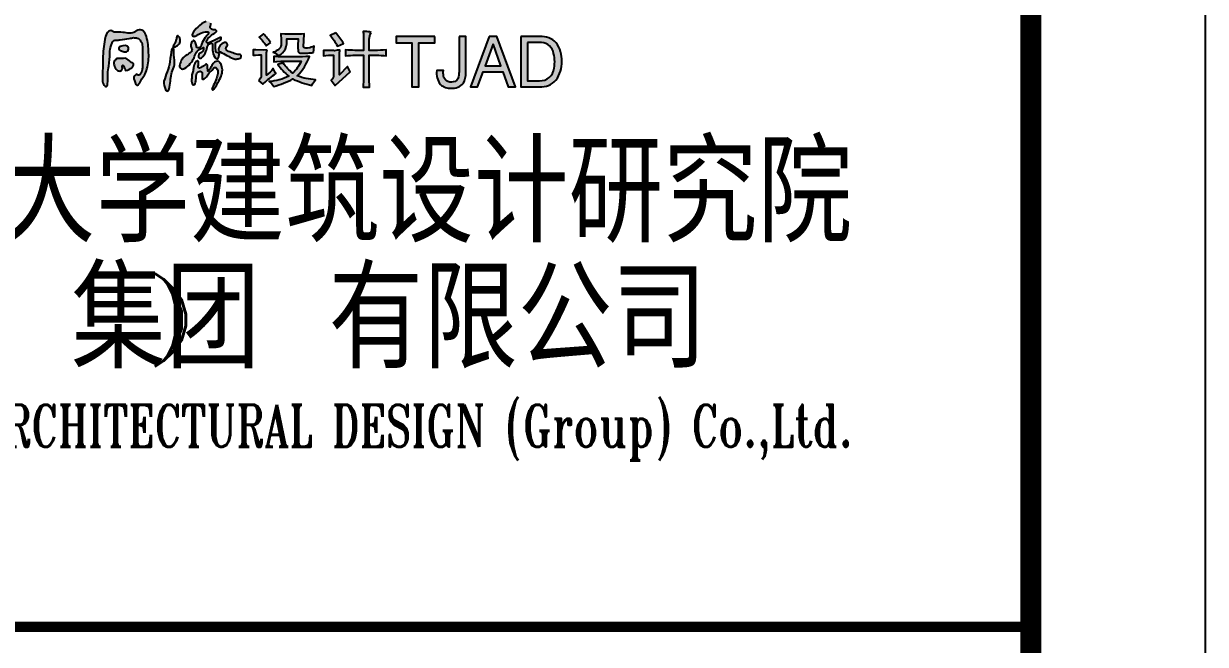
# Model space of a CAD drawing. Header units: millimetres. Extents: x 0 to 118900, y 0 to 84100.
# Drawn here: x 112134 to 118900, y 31299 to 34854 of the extents above; entities that cross this region are included whole.
import ezdxf
from ezdxf.enums import TextEntityAlignment as Align

# ---------------------------------------------------------------- set-up
doc = ezdxf.new("R2010")
doc.units = ezdxf.units.MM
doc.layers.add('图框', color=7, linetype='Continuous')
doc.styles.add('TKZ1_tjhts.shx', font='tjromant.shx', dxfattribs={"bigfont": 'tjhts.shx'})

# ---------------------------------------------------------------- blocks, each defined once
blk = doc.blocks.new('TJAD_TK_LOGO')
h = blk.add_hatch(color=256)
h.paths.add_polyline_path([(0.1087, -0.0549, 0.215782), (0.0955, -0.0527, 0.067417), (0.0878, -0.0572, -0.168397), (0.0723, -0.0608, -0.018722), (0.0557, -0.0587, 0.069135), (0.0371, -0.0584, -0.211583), (0.0322, -0.0571, 0.012327), (0.0271, -0.0542, 0.18165), (0.0227, -0.0546, 0.234564), (0.0145, -0.0607, 0.06939), (0.0092, -0.0773, 0.040114), (0.004, -0.1264, 0.00862), (0.0038, -0.1509, 0.034302), (0.0033, -0.1865, 0.240525), (0.0113, -0.1992, 0.151405), (0.014, -0.1995, 0.254247), (0.0165, -0.1924, 0.038225), (0.0174, -0.1663, -0.061608), (0.0194, -0.1463, 0.026815), (0.0223, -0.1127, -0.054652), (0.0257, -0.0929, -0.028262), (0.0289, -0.0835, -0.253686), (0.0385, -0.0789, 0.007206), (0.0489, -0.0782, -0.006599), (0.0729, -0.0746, 0.009999), (0.0841, -0.0723, -0.062381), (0.0934, -0.0735, -0.15567), (0.0993, -0.0771, -0.051163), (0.1052, -0.0853, -0.102101), (0.1065, -0.0911, -0.03095), (0.1072, -0.1291, 0.010088), (0.1069, -0.1503, -0.131285), (0.1038, -0.1627, -0.019629), (0.1006, -0.1683, -0.485137), (0.0962, -0.1696, 0.001583), (0.093, -0.1677, 0.165296), (0.0875, -0.1704, 0.24859), (0.0847, -0.1785, 0.066176), (0.0882, -0.1886, 0.038595), (0.0909, -0.1945, 0.378365), (0.0951, -0.1957, 0.077759), (0.1038, -0.1826, 0.016012), (0.1121, -0.17, 0.054651), (0.1183, -0.1552, 0.087206), (0.1231, -0.1116, 0.064902), (0.1173, -0.0684, 0.144064)])
h.paths.add_polyline_path([(0.0629, -0.0931), (0.0559, -0.0934), (0.0526, -0.0942), (0.0487, -0.0957), (0.0473, -0.0971), (0.0457, -0.0999, 0.333571), (0.0462, -0.1038, 0.045952), (0.0523, -0.1067, 0.064784), (0.0622, -0.1092, 0.210865), (0.0684, -0.1072, 0.127927), (0.0706, -0.102, 0.211886), (0.0696, -0.0958, 0.12013), (0.0674, -0.0941)], flags=17)
h.paths.add_polyline_path([(0.058, -0.146, -0.039434), (0.0609, -0.152, 0.054133), (0.0642, -0.1578, 0.123184), (0.0796, -0.1504, 0.140353), (0.0842, -0.1429, 0.284617), (0.0828, -0.1391, -0.012464), (0.0763, -0.135, 0.016141), (0.0639, -0.1258, -0.029736), (0.0406, -0.1269, -0.149024), (0.0367, -0.13, 0.190304), (0.0335, -0.134, 0.089845), (0.0332, -0.143, 0.171078), (0.0413, -0.1572, 0.249801), (0.0503, -0.1586, 0.378768), (0.055, -0.1529, 0.031236), (0.054, -0.1458), (0.0561, -0.1439)], flags=17)
h.paths.add_polyline_path([(0.1936, -0.0808, -0.130766), (0.1929, -0.0832, -0.049), (0.1889, -0.0904, 0.175351), (0.1867, -0.0955, 0.389375), (0.1886, -0.0971, 0.146359), (0.1966, -0.0935, 0.079034), (0.2024, -0.0886, 0.101244), (0.205, -0.0836, 0.132531), (0.2051, -0.0769, 0.067751), (0.2031, -0.0722, 0.050259), (0.1996, -0.0676, 0.454265), (0.198, -0.0678, 0.06765), (0.196, -0.0731, 0.007561)])
h.paths.add_polyline_path([(0.189, -0.104, 0.313541), (0.1862, -0.1002, 0.335576), (0.1832, -0.1018, 0.015792), (0.1784, -0.1349, -0.057755), (0.1712, -0.1608, 0.000363), (0.1628, -0.1859, 0.094511), (0.1671, -0.2072, 0.230423), (0.1705, -0.2113, 0.369117), (0.1764, -0.2058, 0.039319), (0.18, -0.1854, -0.109188), (0.1887, -0.1489, 0.00425), (0.1908, -0.1434, 0.032369), (0.1887, -0.118, -0.025515)])
h.paths.add_polyline_path([(0.251, -0.0452, 0.093827), (0.2363, -0.0633, 0.302072), (0.2373, -0.0679, 0.296548), (0.2444, -0.0681, 0.04254), (0.259, -0.0604, -0.129019), (0.2753, -0.0571, -0.117204), (0.2785, -0.0581, -0.328405), (0.2786, -0.0608, -0.051459), (0.2703, -0.0723, 0.085646), (0.2604, -0.09, 0.031903), (0.2597, -0.0932, -0.315533), (0.2562, -0.0979, -0.134544), (0.2509, -0.099, -0.408117), (0.2479, -0.0961, 0.035639), (0.2445, -0.0851, 0.084333), (0.2416, -0.0806, 0.358627), (0.239, -0.0802, 0.227473), (0.2329, -0.092, 0.148882), (0.235, -0.0994, -0.254787), (0.2358, -0.1059, -0.110418), (0.229, -0.1131, -0.032156), (0.2173, -0.1207, 0.122106), (0.2102, -0.1279, 0.074479), (0.2035, -0.1443, 0.233421), (0.2058, -0.152, 0.316166), (0.2167, -0.1523, 0.122903), (0.2315, -0.1397, 0.056501), (0.2413, -0.1246, -0.025506), (0.2474, -0.11, -0.174643), (0.2597, -0.1006, 0.004602), (0.2657, -0.0979, -0.251477), (0.2643, -0.107, -0.130218), (0.2586, -0.1116, 0.16089), (0.2539, -0.1165, 0.172735), (0.253, -0.123, 0.448793), (0.2607, -0.1246, 0.141971), (0.272, -0.1086, 0.057248), (0.2765, -0.0945, -0.334885), (0.2836, -0.0873, -0.076773), (0.2877, -0.0871, -0.545841), (0.2894, -0.0894, -0.008092), (0.2895, -0.1045, 0.139136), (0.2949, -0.1235, 0.144746), (0.301, -0.1277, 0.355116), (0.3041, -0.1263, 0.046986), (0.3064, -0.118, 0.052614), (0.3072, -0.1148, 0.237681), (0.3057, -0.1128, 0.025436), (0.3015, -0.1114, -0.354836), (0.298, -0.1075, -0.049448), (0.2968, -0.0935, -0.035628), (0.2969, -0.0883, -0.387964), (0.3001, -0.084, -0.009611), (0.3071, -0.0814, 0.187317), (0.3113, -0.0778, 0.232403), (0.3115, -0.0721, 0.143525), (0.3105, -0.0719, 0.022411), (0.2879, -0.0821, -0.00319), (0.2795, -0.086, -0.206179), (0.276, -0.0863, -0.165764), (0.2735, -0.0838, -0.217969), (0.274, -0.0802, -0.110096), (0.2841, -0.0684, -0.031862), (0.2964, -0.0594, 0.078929), (0.2994, -0.0567, 0.264707), (0.2996, -0.0548, 0.034215), (0.298, -0.0525, 0.174735), (0.2957, -0.0516, 0.001752), (0.2917, -0.0518, -0.177458), (0.2867, -0.0505, -0.140307), (0.2831, -0.0469, -0.275752), (0.2842, -0.0412, 0.167681), (0.2852, -0.035, 0.301407), (0.2787, -0.0302, 0.08311), (0.273, -0.0304, 0.130737)])
h.paths.add_polyline_path([(0.3265, -0.1185, 0.027579), (0.3434, -0.1267, 0.154526), (0.3537, -0.1275, 0.082415), (0.3631, -0.1246, 0.312986), (0.3634, -0.1187, 0.221824), (0.3602, -0.1161, 0.031656), (0.355, -0.1158, -0.00721), (0.3422, -0.1122, -0.071904), (0.3274, -0.106, -0.267193), (0.324, -0.1005, -0.023267), (0.3278, -0.0922, 0.395574), (0.3247, -0.0851, 0.188464), (0.3166, -0.0869, 0.051998), (0.3107, -0.0902, 0.108508), (0.3062, -0.0972, 0.200123), (0.3045, -0.1041, 0.191616), (0.3078, -0.1086, -0.01282)])
h.paths.add_polyline_path([(0.3061, -0.1345, 0.188222), (0.2987, -0.1344, 0.20573), (0.2909, -0.1393, 0.018376), (0.2852, -0.1492, -0.117409), (0.2773, -0.1592, -0.060927), (0.2765, -0.1465, 0.215117), (0.2745, -0.1419, 0.470033), (0.2699, -0.1433, -0.045545), (0.2616, -0.1486, -0.074224), (0.2553, -0.1514, -0.568137), (0.252, -0.1485, -0.07678), (0.2526, -0.1441, 0.100197), (0.2529, -0.1346, 0.387299), (0.2502, -0.1327, 0.118665), (0.2478, -0.1338, 0.185429), (0.2406, -0.1469, -0.018374), (0.2387, -0.1583, 0.026924), (0.2355, -0.1694, -0.013447), (0.2349, -0.18, 0.097057), (0.2361, -0.1921, 0.277047), (0.2398, -0.1951, 0.192921), (0.2429, -0.1932, 0.125735), (0.2464, -0.1796, -0.084178), (0.2486, -0.1648, -0.292454), (0.2566, -0.1598, -0.427415), (0.2627, -0.1662, -0.039723), (0.2621, -0.1773, 0.744354), (0.2674, -0.1794, 0.173973), (0.2753, -0.1721, -0.079593), (0.2831, -0.1615, 0.037997), (0.2923, -0.1518, -0.536451), (0.3002, -0.1519, -0.220641), (0.3027, -0.1657, -0.033334), (0.3, -0.1785, -0.02197), (0.2922, -0.1962, -0.036413), (0.288, -0.2042, 0.059035), (0.2879, -0.2046, 0.221247), (0.2894, -0.2077, 0.229092), (0.2907, -0.2079, 0.104052), (0.2938, -0.2056, 0.039622), (0.3034, -0.1893, 0.031663), (0.3116, -0.1728, 0.083922), (0.3151, -0.1559, 0.095464), (0.3114, -0.1418, 0.118136)])
h.paths.add_polyline_path([(0.4291, -0.0935), (0.4405, -0.0853, 0.028783), (0.4221, -0.0627), (0.4102, -0.0715, -0.06685)])
h.paths.add_polyline_path([(0.4215, -0.1047), (0.4022, -0.1042), (0.3969, -0.1036), (0.3948, -0.1036), (0.3948, -0.1181), (0.4007, -0.1176), (0.4092, -0.1169), (0.4158, -0.1168), (0.4158, -0.1709, -0.223037), (0.4102, -0.1829, -0.003297), (0.4095, -0.1842), (0.42, -0.1936, 0.201777), (0.4221, -0.1917, -0.033526), (0.4536, -0.1659, -0.02738), (0.4473, -0.1527, -0.067274), (0.4298, -0.1697, -0.004515), (0.43, -0.112, -0.051491), (0.4312, -0.1036)])
h.paths.add_polyline_path([(0.4681, -0.0776), (0.4676, -0.0915, -0.202539), (0.4614, -0.1024, -0.066868), (0.4473, -0.1105, -0.101276), (0.4613, -0.1193, 0.145344), (0.4788, -0.1017, 0.140249), (0.4824, -0.0753, -0.003162), (0.5118, -0.0753, -0.016144), (0.5113, -0.0906, 0.052901), (0.5122, -0.1087, 0.214665), (0.5146, -0.1118, 0.093296), (0.5153, -0.1118, 0.137117), (0.5238, -0.1126, 0.000424), (0.5373, -0.1123, 0.022294), (0.5517, -0.1112), (0.5538, -0.0948), (0.5502, -0.0961), (0.5458, -0.0974), (0.5419, -0.0985), (0.5363, -0.0994), (0.5323, -0.0995), (0.5266, -0.0985), (0.5261, -0.0963), (0.5266, -0.0805), (0.5279, -0.0627), (0.5208, -0.0631), (0.5109, -0.0633), (0.4981, -0.0633), (0.4859, -0.0633), (0.4771, -0.0632), (0.4669, -0.0627)])
h.paths.add_polyline_path([(0.5056, -0.1225, -0.002263), (0.4652, -0.1224, -0.028919), (0.4487, -0.1207), (0.4487, -0.1351), (0.4568, -0.134), (0.467, -0.1332, -0.001197), (0.5012, -0.1332, 0.000411), (0.5195, -0.1332, -0.117897), (0.4977, -0.1647, -0.081518), (0.4732, -0.1382), (0.4592, -0.142, 0.067412), (0.4873, -0.1722, -0.099344), (0.4368, -0.1867, -0.117302), (0.4487, -0.1993, 0.051291), (0.4985, -0.1798, 0.052048), (0.5475, -0.1968, -0.102524), (0.5573, -0.1817, -0.086164), (0.5097, -0.1716, 0.112398), (0.5412, -0.1212, -0.018709)])
h.paths.add_polyline_path([(0.6036, -0.1181), (0.6036, -0.1747, -0.094232), (0.598, -0.1829), (0.6085, -0.1968), (0.647, -0.1609), (0.64, -0.147), (0.619, -0.1691), (0.619, -0.1241, -0.058001), (0.6207, -0.1057, 0.319569), (0.6199, -0.1049, 0.045142), (0.6064, -0.1062, 0.020451), (0.5944, -0.1061, -0.034776), (0.5777, -0.1049), (0.5777, -0.1193, -0.030546)])
h.paths.add_polyline_path([(0.6099, -0.0601), (0.5952, -0.0664, -0.049542), (0.6141, -0.0941), (0.6302, -0.0872, 0.030356)])
h.paths.add_polyline_path([(0.6595, -0.1054, -0.019379), (0.6351, -0.1042), (0.6351, -0.1193, -0.02608), (0.6603, -0.1181), (0.682, -0.1181), (0.682, -0.1729, -0.021278), (0.6806, -0.2012), (0.6974, -0.2012, -0.017067), (0.6967, -0.1716), (0.6967, -0.1181), (0.7148, -0.1181, -0.024313), (0.7409, -0.1193), (0.7409, -0.1042, -0.018656), (0.7103, -0.1055), (0.6967, -0.1055), (0.6967, -0.0765, -0.143011), (0.7016, -0.0589, 0.162811), (0.697, -0.0572, 0.035376), (0.6847, -0.0564, 0.004148), (0.6806, -0.0564, -0.046173), (0.6819, -0.0675, -0.00345), (0.682, -0.1055, -0.001359)])
h.paths.add_polyline_path([(0.7665, -0.0695), (0.7665, -0.0854), (0.8078, -0.0854), (0.8078, -0.2004), (0.8257, -0.2004), (0.8257, -0.0854), (0.867, -0.0854), (0.867, -0.0695)])
h.paths.add_polyline_path([(0.9301, -0.1569, -0.040499), (0.9291, -0.1744, -0.3078), (0.915, -0.1875, -0.189438), (0.8973, -0.1845, -0.186489), (0.89, -0.1721, -0.07743), (0.8894, -0.158), (0.8723, -0.158, 0.198241), (0.8816, -0.1938, 0.214326), (0.9098, -0.2039, 0.249549), (0.9415, -0.1907, 0.135294), (0.948, -0.1641), (0.948, -0.0695), (0.9301, -0.0695)])
h.paths.add_polyline_path([(1.0285, -0.0695), (1.0088, -0.0695), (0.9602, -0.2004), (0.9786, -0.2004), (0.9926, -0.1613), (1.0441, -0.1613), (1.0579, -0.2004), (1.0772, -0.2004)])
h.paths.add_polyline_path([(1.0186, -0.0882), (1.0389, -0.146), (0.9981, -0.146)], flags=16)
h.paths.add_polyline_path([(1.0908, -0.0695), (1.0908, -0.2004), (1.1399, -0.2004, 0.229129), (1.182, -0.1827, 0.179316), (1.1971, -0.1343, 0.181564), (1.1826, -0.0858, 0.220204), (1.1406, -0.0695)])
h.paths.add_polyline_path([(1.1086, -0.0846), (1.1391, -0.0846, -0.337188), (1.1746, -0.1078, -0.124189), (1.1773, -0.1517, -0.40123), (1.1391, -0.1844), (1.1086, -0.1844)], flags=16)
for points in [[(0.273, -0.0304, 0.130737), (0.251, -0.0452, 0.088699), (0.2369, -0.0622, 0.387064), (0.2373, -0.0679, 0.296548), (0.2444, -0.0681, 0.04254), (0.259, -0.0604, -0.129019), (0.2753, -0.0571, -0.117204), (0.2785, -0.0581, -0.328405), (0.2786, -0.0608, -0.051459), (0.2703, -0.0723, 0.085646), (0.2604, -0.09, 0.042347), (0.2595, -0.0943, -0.257362), (0.2562, -0.0979, -0.134544), (0.2509, -0.099, -0.408117), (0.2479, -0.0961, 0.033303), (0.2447, -0.0858, 0.096312), (0.2416, -0.0806, 0.428215), (0.2386, -0.0805, 0.197066), (0.233, -0.0907, 0.173607), (0.235, -0.0994, -0.254787), (0.2358, -0.1059, -0.110418), (0.229, -0.1131, -0.032156), (0.2173, -0.1207, 0.123756), (0.2101, -0.1281, 0.067355), (0.2039, -0.1428, 0.278531), (0.2058, -0.152, 0.316166), (0.2167, -0.1523, 0.122903), (0.2315, -0.1397, 0.056501), (0.2413, -0.1246, -0.025506), (0.2474, -0.11, -0.174643), (0.2597, -0.1006, 0.004602), (0.2657, -0.0979, -0.251477), (0.2643, -0.107, -0.130218), (0.2586, -0.1116, 0.16089), (0.2539, -0.1165, 0.172735), (0.253, -0.123, 0.448793), (0.2607, -0.1246, 0.141971), (0.272, -0.1086, 0.060529), (0.2766, -0.0936, -0.306995), (0.2836, -0.0873, -0.076773), (0.2877, -0.0871, -0.332365), (0.2894, -0.0882, -0.00874), (0.2895, -0.1045, 0.139136), (0.2949, -0.1235, 0.144746), (0.301, -0.1277, 0.411443), (0.3043, -0.1258, 0.044065), (0.3064, -0.118, 0.052614), (0.3072, -0.1148, 0.288852), (0.3052, -0.1126, 0.027434), (0.3007, -0.1112, -0.22073), (0.2982, -0.1087, -0.053716), (0.2968, -0.0935, -0.048058), (0.2971, -0.0866, -0.264203), (0.3001, -0.084, -0.009366), (0.3069, -0.0815, 0.189138), (0.3112, -0.0779, 0.23794), (0.3115, -0.0721, 0.298753), (0.3095, -0.0723, 0.021447), (0.2879, -0.0821, -0.00319), (0.2795, -0.086, -0.206179), (0.276, -0.0863, -0.165764), (0.2735, -0.0838, -0.217969), (0.274, -0.0802, -0.110096), (0.2841, -0.0684, -0.031862), (0.2964, -0.0594, 0.078929), (0.2994, -0.0567, 0.347861), (0.2993, -0.0542, 0.026782), (0.298, -0.0525, 0.206765), (0.2952, -0.0516, 0.001894), (0.291, -0.0518, -0.151169), (0.2867, -0.0505, -0.140307), (0.2831, -0.0469, -0.275752), (0.2842, -0.0412, 0.167681), (0.2852, -0.035, 0.301407)], [(0.6099, -0.0601), (0.5952, -0.0664, -0.049542), (0.6141, -0.0941), (0.6302, -0.0872, 0.030356), (0.6099, -0.0601, -0.367543)], [(0.7016, -0.0589, 0.162811), (0.697, -0.0572, 0.035376), (0.6847, -0.0564, 0.004148), (0.6806, -0.0564, -0.046173), (0.6819, -0.0675, -0.00345), (0.682, -0.1055, -0.001359), (0.6595, -0.1054, -0.019379), (0.6351, -0.1042), (0.6351, -0.1193, -0.02608), (0.6603, -0.1181), (0.682, -0.1181), (0.682, -0.1729, -0.021278), (0.6806, -0.2012), (0.6974, -0.2012, -0.017067), (0.6967, -0.1716), (0.6967, -0.1181), (0.7151, -0.1181, -0.024106), (0.7409, -0.1193), (0.7409, -0.1042, -0.018656), (0.7103, -0.1055), (0.6967, -0.1055), (0.6967, -0.0765, -0.143011), (0.7016, -0.0589, -0.556347)], [(0.1979, -0.068, 0.064778), (0.196, -0.0731, 0.007561), (0.1936, -0.0808, -0.130766), (0.1929, -0.0832, -0.049), (0.1889, -0.0904, 0.145283), (0.1868, -0.0946, 0.551757), (0.1886, -0.0971, 0.146359), (0.1966, -0.0935, 0.079034), (0.2024, -0.0886, 0.101244), (0.205, -0.0836, 0.132531), (0.2051, -0.0769, 0.09128), (0.2022, -0.0707, 0.033188), (0.1998, -0.0677, 0.58845), (0.1979, -0.068, 1.283189)], [(0.324, -0.1005, -0.023267), (0.3278, -0.0922, 0.395574), (0.3247, -0.0851, 0.188464), (0.3166, -0.0869, 0.051998), (0.3107, -0.0902, 0.108508), (0.3062, -0.0972, 0.200123), (0.3045, -0.1041, 0.239968), (0.3091, -0.1093, -0.011966), (0.3265, -0.1185, 0.026796), (0.3429, -0.1265, 0.16248), (0.3537, -0.1275, 0.082415), (0.3631, -0.1246, 0.312986), (0.3634, -0.1187, 0.221824), (0.3602, -0.1161, 0.031656), (0.355, -0.1158, -0.00721), (0.3422, -0.1122, -0.071904), (0.3274, -0.106, -0.267193), (0.324, -0.1005, -1.034673)], [(0.4405, -0.0853, 0.028783), (0.4221, -0.0627), (0.4102, -0.0715, -0.06685), (0.4291, -0.0935), (0.4405, -0.0853)], [(0.0674, -0.0941), (0.0629, -0.0931), (0.0559, -0.0934), (0.0526, -0.0942), (0.0487, -0.0957), (0.0473, -0.0971), (0.0457, -0.0999), (0.0457, -0.0999, 0.333571), (0.0462, -0.1038, 0.045952), (0.0523, -0.1067, 0.064784), (0.0622, -0.1092, 0.210865), (0.0684, -0.1072, 0.127927), (0.0706, -0.102, 0.211886), (0.0696, -0.0958, 0.12013), (0.0674, -0.0941, 0.205248)], [(0.1832, -0.1018, 0.015792), (0.1784, -0.1349, -0.057755), (0.1712, -0.1608, 0.000363), (0.1628, -0.1859, 0.094511), (0.1671, -0.2072, 0.230423), (0.1705, -0.2113, 0.369117), (0.1764, -0.2058, 0.039319), (0.18, -0.1854, -0.109188), (0.1887, -0.1489, 0.00425), (0.1908, -0.1434, 0.032369), (0.1887, -0.118, -0.024093), (0.189, -0.1048, 0.365167), (0.1862, -0.1002, 0.335576), (0.1832, -0.1018, -4.82272)], [(0.4312, -0.1036), (0.4215, -0.1047), (0.4022, -0.1042), (0.3969, -0.1036), (0.3948, -0.1036), (0.3948, -0.1036), (0.3948, -0.1181), (0.4007, -0.1176), (0.4092, -0.1169), (0.4158, -0.1168), (0.4158, -0.171, -0.221898), (0.4102, -0.1829, -0.003297), (0.4095, -0.1842), (0.42, -0.1936, 0.201777), (0.4221, -0.1917, -0.033526), (0.4536, -0.1659, -0.02738), (0.4473, -0.1527, -0.067274), (0.4298, -0.1697, -0.004515), (0.43, -0.112, -0.051491), (0.4312, -0.1036, 1.276431)], [(0.4487, -0.1206), (0.4487, -0.1351), (0.4568, -0.134), (0.467, -0.1332, -0.001197), (0.5012, -0.1332, 0.000411), (0.5195, -0.1332, -0.117897), (0.4977, -0.1647, -0.081518), (0.4732, -0.1382), (0.4592, -0.142, 0.067412), (0.4873, -0.1722, -0.099344), (0.4368, -0.1867, -0.117302), (0.4487, -0.1993, 0.051291), (0.4985, -0.1798, 0.052048), (0.5475, -0.1968, -0.102524), (0.5573, -0.1817, -0.086164), (0.5097, -0.1716, 0.112398), (0.5412, -0.1212, -0.018709), (0.5056, -0.1225, -0.002263), (0.4652, -0.1224, -0.029288), (0.4485, -0.1206, -12.247816)], [(0.0406, -0.1269), (0.0406, -0.1269, -0.149024), (0.0367, -0.13, 0.190304), (0.0335, -0.134, 0.089845), (0.0332, -0.143, 0.171078), (0.0413, -0.1572, 0.249801), (0.0503, -0.1586, 0.403637), (0.0549, -0.1524, 0.029133), (0.054, -0.1458), (0.0561, -0.1439), (0.058, -0.146, -0.039434), (0.0609, -0.152, 0.054133), (0.0642, -0.1578, 0.123184), (0.0796, -0.1504, 0.129726), (0.084, -0.1436, 0.403849), (0.0819, -0.1386, -0.010847), (0.0763, -0.135, 0.016141), (0.0639, -0.1258, -0.029736), (0.0406, -0.1269, 49.864195)], [(0.2478, -0.1338, 0.185682), (0.2406, -0.1469, -0.018341), (0.2387, -0.1583, 0.026924), (0.2355, -0.1694, -0.013447), (0.2349, -0.18, 0.093363), (0.236, -0.1917, 0.304335), (0.2398, -0.1951, 0.291554), (0.2438, -0.1916, 0.117574), (0.2464, -0.1787, -0.079063), (0.2486, -0.1648, -0.300592), (0.2569, -0.1598, -0.368552), (0.2626, -0.1652, -0.043209), (0.2621, -0.1773, 0.744354), (0.2674, -0.1794, 0.177438), (0.2754, -0.1719, -0.078291), (0.2831, -0.1615, 0.039946), (0.2927, -0.1512, -0.451499), (0.2998, -0.1514, -0.230308), (0.3027, -0.1657, -0.033334), (0.3, -0.1785, -0.02197), (0.2922, -0.1962, -0.034481), (0.2883, -0.2038, 0.327695), (0.2882, -0.2061, 0.128468), (0.2894, -0.2077, 0.229092), (0.2907, -0.2079, 0.151567), (0.2948, -0.2041, 0.035943), (0.3034, -0.1893, 0.031663), (0.3116, -0.1728, 0.083922), (0.3151, -0.1559, 0.095464), (0.3114, -0.1418, 0.118136), (0.3061, -0.1345, 0.188222), (0.2987, -0.1344, 0.20573), (0.2909, -0.1393, 0.021251), (0.2844, -0.1508, -0.101043), (0.2773, -0.1592, -0.060927), (0.2765, -0.1465, 0.215117), (0.2745, -0.1419, 0.470033), (0.2699, -0.1433, -0.045545), (0.2616, -0.1486, -0.074224), (0.2553, -0.1514, -0.417651), (0.2521, -0.1497, -0.097649), (0.2526, -0.1441, 0.097114), (0.253, -0.1349, 0.421439), (0.2502, -0.1327, 0.118665), (0.2478, -0.1338, 0.480434)]]:
    blk.add_lwpolyline(points, format="xyb")
for points in [[(0.0841, -0.0723, -0.064608), (0.0938, -0.0736, -0.148081), (0.0993, -0.0771, -0.051163), (0.1052, -0.0853, -0.102101), (0.1065, -0.0911, -0.03095), (0.1072, -0.1291, 0.010316), (0.1069, -0.1508, -0.114991), (0.1044, -0.1617, -0.026322), (0.0999, -0.1693, -0.36855), (0.0962, -0.1696, 0.001583), (0.093, -0.1677, 0.165296), (0.0875, -0.1704, 0.284311), (0.085, -0.1796, 0.058684), (0.0882, -0.1886, 0.035482), (0.0906, -0.194, 0.42388), (0.0951, -0.1957, 0.077759), (0.1038, -0.1826, 0.016012), (0.1121, -0.17, 0.060529), (0.1188, -0.1536, 0.083781), (0.1231, -0.1116, 0.063229), (0.1176, -0.0695, 0.154163), (0.1087, -0.0549, 0.215782), (0.0955, -0.0527, 0.067417), (0.0878, -0.0572, -0.15511), (0.0736, -0.0609, -0.020128), (0.0557, -0.0587, 0.069135), (0.0371, -0.0584, -0.152007), (0.0334, -0.0579, 0.015393), (0.0271, -0.0542, 0.18165), (0.0227, -0.0546, 0.24442), (0.0143, -0.0611, 0.067673), (0.0092, -0.0773, 0.040114), (0.004, -0.1264, 0.00862), (0.0038, -0.1509, 0.034302), (0.0033, -0.1865, 0.219688), (0.0102, -0.1985, 0.224662), (0.014, -0.1995, 0.254247), (0.0165, -0.1924, 0.038225), (0.0174, -0.1663, -0.061608), (0.0194, -0.1463, 0.026815), (0.0223, -0.1127, -0.054652), (0.0257, -0.0929, -0.028262), (0.0289, -0.0835, -0.253686), (0.0385, -0.0789, 0.007206), (0.0489, -0.0782, -0.006599), (0.0729, -0.0746, 0.009999)], [(0.5517, -0.1112), (0.5538, -0.0948), (0.5502, -0.0961), (0.5458, -0.0974), (0.5419, -0.0985), (0.5363, -0.0994), (0.5323, -0.0995), (0.5283, -0.0988), (0.5265, -0.0979), (0.5263, -0.0971), (0.5261, -0.0954), (0.5266, -0.0805), (0.5279, -0.0627), (0.5208, -0.0631), (0.5109, -0.0633), (0.4981, -0.0633), (0.4859, -0.0633), (0.4771, -0.0632), (0.4669, -0.0627), (0.4681, -0.0776), (0.4676, -0.0915, -0.202539), (0.4614, -0.1024, -0.066868), (0.4473, -0.1105, -0.101276), (0.4613, -0.1193, 0.145344), (0.4788, -0.1017, 0.140249), (0.4824, -0.0753, -0.003162), (0.5118, -0.0753), (0.5118, -0.0753, -0.016144), (0.5113, -0.0906, 0.050777), (0.5121, -0.108, 0.255064), (0.5146, -0.1118, 0.093296), (0.5153, -0.1118, 0.137117), (0.5238, -0.1126, 0.000424), (0.5373, -0.1123, 0.022294)], [(0.9301, -0.0695), (0.9301, -0.1569, -0.040499), (0.9291, -0.1744, -0.3078), (0.915, -0.1875, -0.189438), (0.8973, -0.1845, -0.186489), (0.89, -0.1721, -0.07743), (0.8894, -0.158), (0.8723, -0.158, 0.198241), (0.8816, -0.1938, 0.214326), (0.9098, -0.2039, 0.249549), (0.9415, -0.1907, 0.135294), (0.948, -0.1641), (0.948, -0.0695)], [(1.0908, -0.0695), (1.0908, -0.2004), (1.1399, -0.2004, 0.229129), (1.182, -0.1827, 0.179316), (1.1971, -0.1343, 0.181564), (1.1826, -0.0858, 0.220204), (1.1406, -0.0695)], [(1.1086, -0.0846), (1.1086, -0.1844), (1.1391, -0.1844, 0.40123), (1.1773, -0.1517, 0.124189), (1.1746, -0.1078, 0.337188), (1.1391, -0.0846)], [(0.5777, -0.1049), (0.5777, -0.1193, -0.030546), (0.6036, -0.1181), (0.6036, -0.1747, -0.094232), (0.598, -0.1829), (0.6085, -0.1968), (0.647, -0.1609), (0.64, -0.147), (0.619, -0.1691), (0.619, -0.1241, -0.055814), (0.6205, -0.1063, 0.652499), (0.6196, -0.1049, 0.044194), (0.6064, -0.1062, 0.020451), (0.5944, -0.1061, -0.034776)]]:
    blk.add_lwpolyline(points, format="xyb", close=True)
for points in [[(0.867, -0.0695), (0.7665, -0.0695), (0.7665, -0.0854), (0.8078, -0.0854), (0.8078, -0.2004), (0.8257, -0.2004), (0.8257, -0.0854), (0.867, -0.0854)], [(1.0088, -0.0695), (0.9602, -0.2004), (0.9786, -0.2004), (0.9926, -0.1613), (1.0441, -0.1613), (1.0579, -0.2004), (1.0772, -0.2004), (1.0285, -0.0695)], [(1.0186, -0.0882), (0.9981, -0.146), (1.0389, -0.146)]]:
    blk.add_lwpolyline(points, close=True)
at = {"style": 'TKZ1_tjhts.shx', "width": 0.7}
blk.add_text('TONGJI ARCHITECTURAL DESIGN (Group) Co.,Ltd.', height=0.108983, dxfattribs=at).set_placement((0.6, -1.0814), align=Align.MIDDLE_CENTER)
at = {"layer": '图框', "style": 'TKZ1_tjhts.shx'}
for s, height, p in [('同济大学建筑设计研究院', 0.258835, (0.6, -0.4754)), (' 集团 有限公司', 0.25884, (0.6594, -0.8031))]:
    blk.add_text(s, height=height, dxfattribs=at).set_placement(p, align=Align.MIDDLE_CENTER)
at = {"layer": '图框', "style": 'TKZ1_tjhts.shx', "width": 1.7}
blk.add_text('(  )', height=0.15893, dxfattribs=at).set_placement((-0.44, -0.8747))
blk = doc.blocks.new('TJAD_TK_A0_A')
at = {"layer": '图框'}
blk.add_line((1188.879, 0.057), (1188.879, 841.057), dxfattribs=at)
at = {"layer": '图框', "const_width": 1.2}
blk.add_lwpolyline([(1178.879, 10.057), (1178.879, 831.057), (24.879, 831.057), (24.879, 10.057)], close=True, dxfattribs=at)
at = {"layer": '图框', "const_width": 0.6}
blk.add_lwpolyline([(1098.879, 314.057), (1178.879, 314.057)], dxfattribs=at)
at = {"color": 1, "xscale": 22.02171320475958, "yscale": 22.02171320475958, "zscale": 22.02171320475958}
blk.add_blockref('TJAD_TK_LOGO', (1125.666, 349.383), dxfattribs=at)
at = {"style": 'TKZ1_tjhts.shx'}
for tag, p, height, flags in [('ClientChinese_001', (977.786, 443.573), 5, 8), ('ClientChinese_002', (1013.707, 434.653), 5, 8), ('DescriptionChineseA_001', (1089.55, 425.891), 3.6, 8), ('RevA', (1115.231, 424.557), 3, 8), ('ProjectNameChinese_001', (992.728, 296.216), 5, 8), ('SubProjectChinese_001', (1095.015, 282.68), 3, 8), ('SubProjectNo', (1158.659, 271.344), 3, 8), ('ApprovedBy', (1120.432, 250.257), 3.6, 8), ('ApprovedBySignPos', (1139.547, 247.784), 3.6, 9), ('ReviewedBy', (1120.432, 240.362), 3.6, 8), ('ReviewedBySignPos', (1139.552, 238.084), 3.6, 9), ('CheckedBy', (1120.432, 230.626), 3.6, 8), ('CheckedBySignPos', (1138.957, 228.13), 3.6, 9), ('PrincipalInCharge1', (1120.432, 219.881), 3.6, 8), ('PrincipalInCharge1SignPos', (1138.788, 217.181), 3.6, 9), ('PrincipalInCharge2', (1120.432, 210.441), 3.6, 8), ('PrincipalInCharge2SignPos', (1138.612, 207.687), 3.6, 9), ('DisciplineResponsible1', (1120.432, 200.147), 3.6, 8), ('DisciplineResponsible1SignPos', (1139.161, 197.399), 3.6, 9), ('DisciplineResponsible2', (1120.432, 190.127), 3.6, 8), ('DisciplineResponsible2SignPos', (1138.953, 187.58), 3.6, 9), ('DesignedBy1', (1120.432, 180.472), 3.6, 8), ('DesignedBy1SignPos', (1138.499, 177.669), 3.6, 9), ('DesignedBy2', (1120.432, 169.781), 3.6, 8), ('DesignedBy2SignPos', (1138.653, 167.225), 3.6, 9), ('DrawnBy', (1120.432, 160.186), 3.6, 8), ('DrawnBySignPos', (1138.653, 157.824), 3.6, 9), ('DisciplineChinese', (1119.237, 125.845), 3.6, 8), ('StageChinese', (1158.76, 125.369), 3.6, 8), ('DisciplineEnglish', (1119.416, 122.202), 2.2, 8), ('StageEnglish', (1158.939, 121.725), 2.2, 8), ('SheetNo', (1118.868, 114.034), 3, 8), ('Rev2', (1158.862, 113.557), 3, 8)]:
    blk.add_attdef(tag, p, '', height=height, dxfattribs=dict(at, flags=flags))
at = {"style": 'TKZ1_tjhts.shx', "width": 0.7, "flags": 8}
for tag, p, height in [('DateA', (1099.358, 424.557), 3), ('ProjectNo', (1119.308, 270.558), 3), ('ApprovedByDate', (1159.94, 250.388), 3.6), ('ReviewedByDate', (1159.94, 240.998), 3.6), ('CheckedByDate', (1159.94, 230.41), 3.6), ('PrincipalInCharge1Date', (1159.94, 220.363), 3.6), ('PrincipalInCharge2Date', (1159.94, 210.606), 3.6), ('DisciplineResponsible1Date', (1159.94, 200.049), 3.6), ('DisciplineResponsible2Date', (1159.94, 190.432), 3.6), ('DesignedBy1Date', (1159.94, 179.928), 3.6), ('DesignedBy2Date', (1159.94, 169.41), 3.6), ('DrawnByDate', (1159.94, 159.784), 3.6)]:
    blk.add_attdef(tag, p, '', height=height, dxfattribs=at)
at = {"style": 'TKZ1_tjhts.shx', "flags": 8}
for tag, height, p in [('DescriptionEnglishA', 2.2, (1150.815, 423.332)), ('ClientEnglish', 3, (1139.462, 390.63)), ('ProjectNameEnglish', 3, (1142.023, 290.261)), ('SubProjectEnglish', 2.2, (1148.76, 279.652)), ('SheetTitleEnglish', 3, (1142.793, 135.305))]:
    blk.add_attdef(tag, text='', height=height, dxfattribs=at).set_placement(p, align=Align.MIDDLE_CENTER)
at = {"style": 'TKZ1_tjhts.shx', "flags": 9}
for tag, p in [('Electricity3SignPos', (15.681, 269.916)), ('ELV3SignPos', (23.472, 269.589)), ('Electricity2SignPos', (15.709, 253.136)), ('ELV2SignPos', (23.5, 252.808)), ('Electricity1SignPos', (15.63, 237.784)), ('ELV1SignPos', (23.421, 237.456)), ('Power3SignPos', (23.182, 205.922)), ('HVAC3SignPos', (14.956, 205.891)), ('Power2SignPos', (23.376, 189.509)), ('HVAC2SignPos', (15.135, 189.176)), ('Power1SignPos', (23.751, 173.219)), ('HVAC1SignPos', (15.893, 173.157)), ('Plumbing3SignPos', (16.069, 141.15)), ('Structure7SignPos', (23.205, 141.108)), ('Structure6SignPos', (23.001, 125.866)), ('Plumbing2SignPos', (14.834, 125.62)), ('Structure5SignPos', (23.001, 110.08)), ('Plumbing1SignPos', (15.663, 109.115)), ('Structure4SignPos', (23.001, 93.776)), ('Architecture3SignPos', (16.068, 77.065)), ('Structure3SignPos', (22.742, 77.472)), ('Architecture2SignPos', (15.803, 61.236)), ('Structure2SignPos', (23.123, 62.008)), ('Architecture1SignPos', (16.879, 45.057)), ('Structure1SignPos', (23.115, 45.864))]:
    blk.add_attdef(tag, p, '', height=2.5, rotation=90, dxfattribs=at)
at = {"style": 'TKZ1_tjhts.shx', "flags": 8}
blk.add_attdef('SheetTitleChinese', text='', height=5, dxfattribs=at).set_placement((1140.418, 148.125), align=Align.TOP_CENTER)

msp = doc.modelspace()

# ---------------------------------------------------------------- block references
at = {"layer": '图框', "xscale": 100, "yscale": 100, "zscale": 100}
msp.add_blockref('TJAD_TK_A0_A', (12.1, -5.7), dxfattribs=at)

doc.saveas('drawing.dxf')
